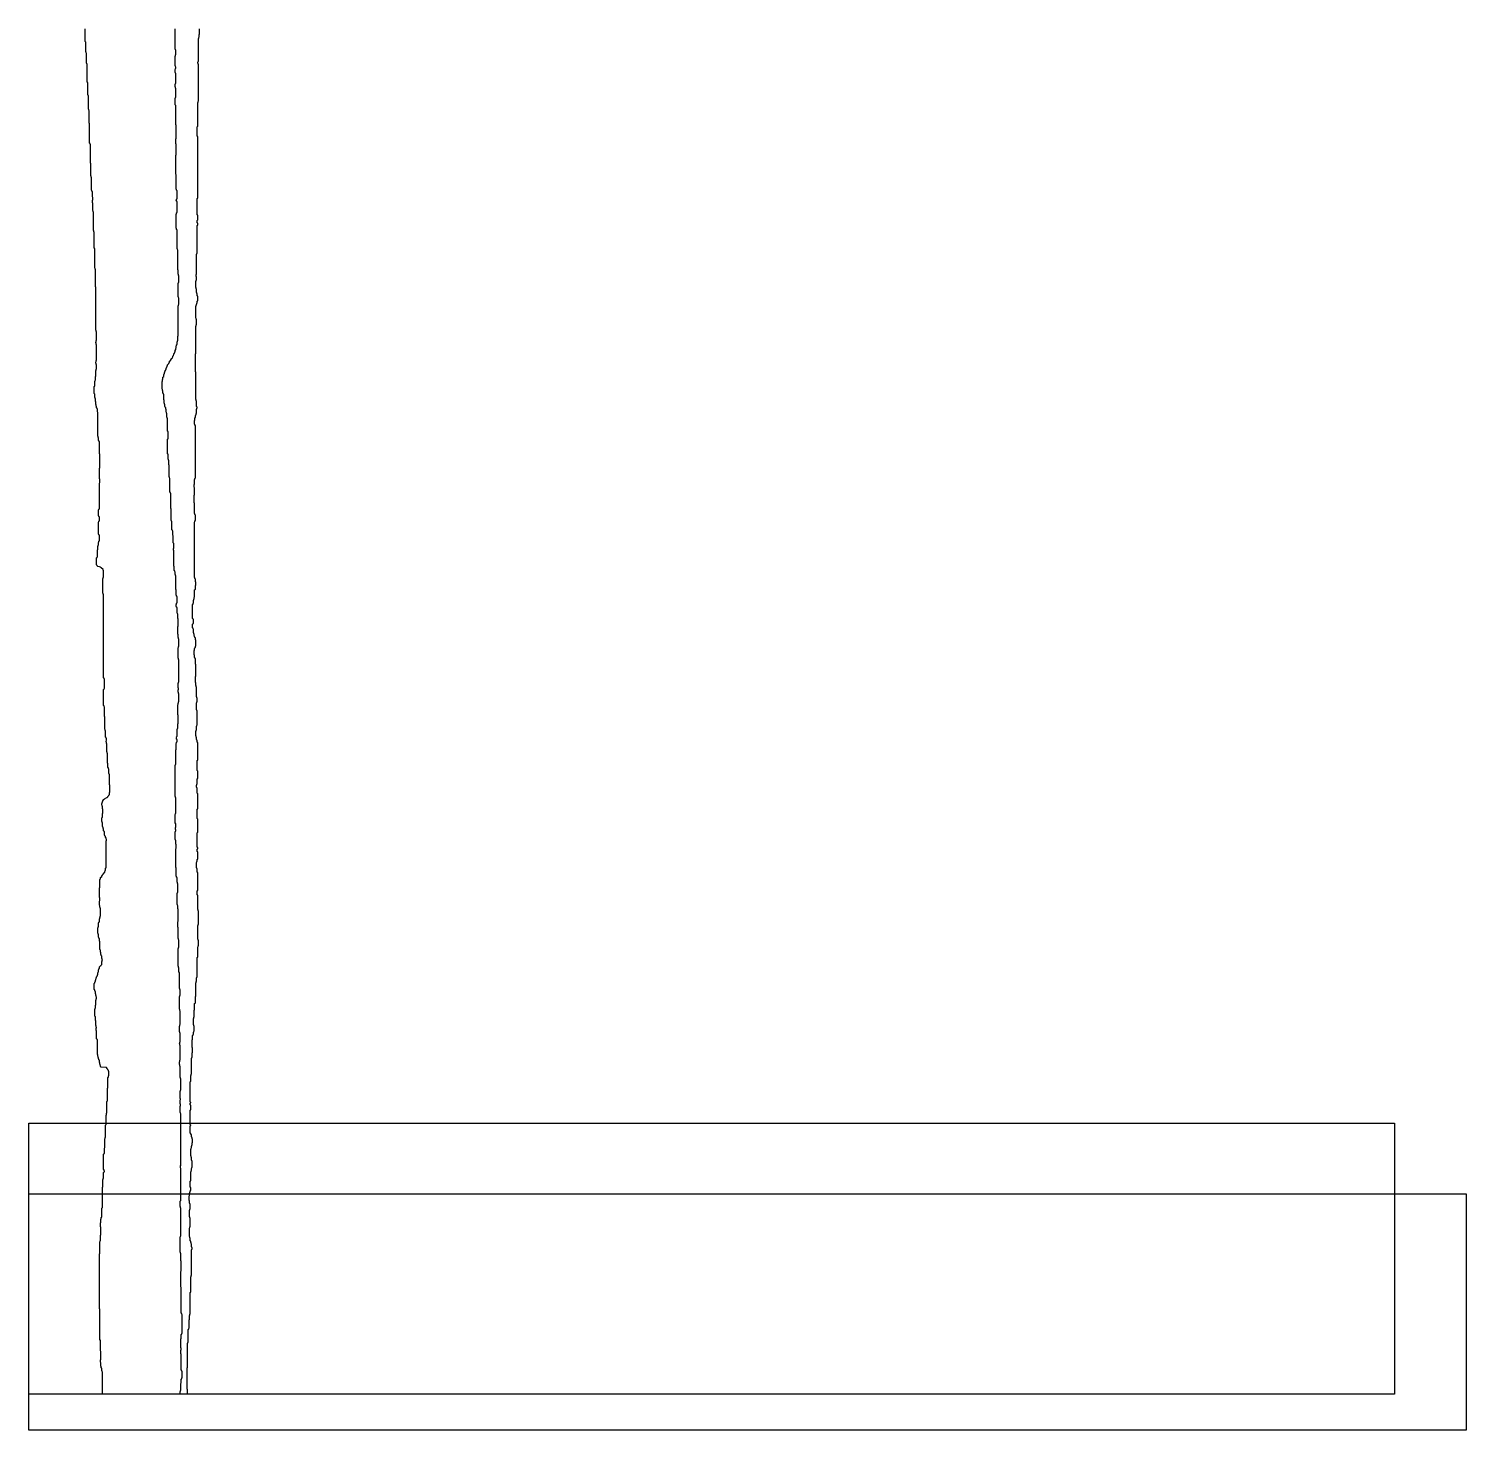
# Model space of a CAD drawing. Header units: metres. Extents: x -303 to 3381, y -92 to 3499.
import ezdxf

# ---------------------------------------------------------------- set-up
doc = ezdxf.new("R2010")
doc.units = ezdxf.units.M
for name, color, linetype in [('Curve_Exist', 63, 'Continuous'), ('CuttingCurve_A', 10, 'Continuous'), ('CuttingCurve_B', 30, 'Continuous')]:
    doc.layers.add(name, color=color, linetype=linetype)
picture_1 = doc.add_image_def('image1.jpg', size_in_pixel=(3684.210526, 606))
picture_2 = doc.add_image_def('image2.png', size_in_pixel=(3500, 695))

msp = doc.modelspace()

# ---------------------------------------------------------------- linework, layer by layer
at = {"layer": 'Curve_Exist'}
for points in [[(-114, 0), (-114, 57), (-115, 58), (-115, 59), (-116, 60), (-116, 67), (-117, 68), (-117, 71), (-118, 72), (-118, 81), (-119, 82), (-119, 88), (-118, 89), (-118, 110), (-119, 111), (-119, 138), (-121, 140), (-121, 218), (-122, 219), (-122, 360), (-121, 361), (-121, 391), (-120, 392), (-120, 393), (-119, 394), (-119, 408), (-118, 409), (-118, 428), (-119, 429), (-119, 439), (-118, 440), (-118, 449), (-117, 450), (-117, 453), (-116, 454), (-116, 477), (-114, 479), (-114, 531), (-113, 532), (-113, 550), (-112, 551), (-112, 553), (-111, 554), (-111, 568), (-110, 569), (-110, 570), (-109, 571), (-109, 572), (-110, 573), (-110, 575), (-111, 576), (-111, 615), (-110, 616), (-110, 617), (-109, 618), (-109, 631), (-108, 632), (-108, 655), (-107, 656), (-107, 658), (-106, 659), (-106, 690), (-105, 691), (-105, 715), (-104, 716), (-104, 720), (-103, 721), (-103, 750), (-101, 752), (-101, 784), (-100, 785), (-100, 812), (-99, 813), (-99, 816), (-98, 817), (-98, 827), (-99, 828), (-99, 830), (-100, 831), (-100, 832), (-102, 834), (-102, 835), (-104, 837), (-118, 838), (-118, 839), (-119, 840), (-119, 842), (-120, 843), (-120, 845), (-121, 846), (-121, 849), (-122, 850), (-122, 856), (-123, 857), (-123, 859), (-124, 860), (-124, 862), (-125, 863), (-125, 865), (-126, 866), (-126, 870), (-127, 871), (-127, 908), (-128, 909), (-128, 910), (-129, 911), (-129, 931), (-130, 932), (-130, 938), (-129, 939), (-129, 940), (-130, 941), (-130, 944), (-131, 945), (-131, 957), (-132, 958), (-132, 967), (-134, 969), (-134, 987), (-133, 988), (-133, 989), (-132, 990), (-132, 997), (-131, 998), (-131, 1010), (-130, 1011), (-130, 1013), (-129, 1014), (-129, 1018), (-130, 1019), (-130, 1021), (-131, 1022), (-131, 1025), (-132, 1026), (-132, 1031), (-133, 1032), (-133, 1033), (-134, 1034), (-134, 1036), (-135, 1037), (-135, 1053), (-134, 1054), (-134, 1056), (-133, 1057), (-133, 1058), (-132, 1059), (-132, 1061), (-131, 1062), (-131, 1064), (-130, 1065), (-130, 1067), (-129, 1068), (-129, 1070), (-128, 1071), (-128, 1072), (-127, 1073), (-127, 1075), (-126, 1076), (-126, 1080), (-125, 1081), (-125, 1082), (-124, 1083), (-124, 1088), (-123, 1089), (-123, 1090), (-122, 1091), (-122, 1095), (-119, 1098), (-117, 1099), (-117, 1100), (-116, 1101), (-116, 1109), (-115, 1110), (-115, 1112), (-114, 1113), (-115, 1114), (-115, 1116), (-116, 1117), (-116, 1123), (-117, 1124), (-117, 1126), (-118, 1127), (-118, 1132), (-119, 1133), (-119, 1138), (-121, 1140), (-121, 1160), (-122, 1161), (-122, 1168), (-123, 1169), (-123, 1170), (-124, 1171), (-124, 1178), (-125, 1179), (-125, 1181), (-126, 1182), (-126, 1195), (-125, 1196), (-125, 1198), (-124, 1199), (-124, 1208), (-123, 1209), (-123, 1210), (-122, 1211), (-122, 1218), (-121, 1219), (-121, 1222), (-120, 1223), (-120, 1225), (-119, 1226), (-119, 1245), (-120, 1246), (-120, 1247), (-121, 1248), (-121, 1252), (-122, 1253), (-122, 1264), (-121, 1265), (-121, 1272), (-122, 1273), (-122, 1298), (-121, 1299), (-121, 1319), (-119, 1321), (-119, 1324), (-116, 1327), (-116, 1328), (-114, 1330), (-114, 1331), (-111, 1334), (-111, 1335), (-108, 1338), (-108, 1340), (-107, 1341), (-107, 1342), (-106, 1343), (-106, 1348), (-105, 1349), (-105, 1418), (-104, 1419), (-104, 1422), (-105, 1423), (-105, 1426), (-106, 1427), (-106, 1429), (-108, 1431), (-108, 1432), (-109, 1433), (-109, 1441), (-110, 1442), (-110, 1443), (-111, 1444), (-111, 1449), (-112, 1450), (-112, 1452), (-113, 1453), (-113, 1454), (-114, 1455), (-114, 1464), (-115, 1465), (-115, 1467), (-116, 1468), (-116, 1477), (-114, 1479), (-114, 1488), (-113, 1489), (-113, 1499), (-114, 1500), (-114, 1506), (-115, 1507), (-115, 1509), (-116, 1510), (-116, 1514), (-115, 1515), (-115, 1516), (-114, 1517), (-114, 1519), (-113, 1520), (-113, 1521), (-111, 1523), (-111, 1524), (-109, 1526), (-103, 1529), (-100, 1531), (-100, 1532), (-98, 1534), (-98, 1535), (-96, 1537), (-96, 1542), (-95, 1543), (-95, 1561), (-96, 1562), (-96, 1588), (-97, 1589), (-97, 1590), (-98, 1591), (-98, 1602), (-99, 1603), (-99, 1605), (-100, 1606), (-100, 1616), (-101, 1617), (-101, 1642), (-102, 1643), (-102, 1645), (-103, 1646), (-103, 1667), (-104, 1668), (-104, 1671), (-105, 1672), (-105, 1674), (-104, 1675), (-105, 1676), (-104, 1677), (-104, 1680), (-105, 1681), (-105, 1683), (-106, 1684), (-106, 1700), (-107, 1701), (-107, 1703), (-108, 1704), (-108, 1736), (-109, 1737), (-109, 1761), (-110, 1762), (-110, 1764), (-111, 1765), (-111, 1806), (-110, 1807), (-110, 1808), (-109, 1809), (-109, 1832), (-110, 1833), (-110, 1835), (-111, 1836), (-111, 2049), (-112, 2050), (-112, 2052), (-113, 2053), (-113, 2090), (-112, 2091), (-112, 2093), (-111, 2094), (-111, 2111), (-112, 2112), (-112, 2113), (-117, 2118), (-119, 2119), (-122, 2120), (-126, 2121), (-128, 2123), (-128, 2124), (-129, 2125), (-129, 2143), (-128, 2144), (-128, 2145), (-127, 2146), (-127, 2164), (-126, 2165), (-126, 2173), (-125, 2174), (-125, 2176), (-124, 2177), (-124, 2183), (-123, 2184), (-123, 2186), (-122, 2187), (-122, 2201), (-123, 2202), (-123, 2203), (-124, 2204), (-124, 2235), (-123, 2236), (-123, 2237), (-122, 2238), (-122, 2248), (-123, 2249), (-123, 2250), (-124, 2251), (-124, 2266), (-123, 2267), (-123, 2268), (-122, 2269), (-122, 2335), (-121, 2336), (-121, 2345), (-122, 2346), (-122, 2373), (-121, 2374), (-121, 2409), (-122, 2410), (-122, 2441), (-123, 2442), (-123, 2443), (-124, 2444), (-124, 2451), (-125, 2452), (-125, 2454), (-126, 2455), (-126, 2516), (-127, 2517), (-127, 2524), (-128, 2525), (-128, 2527), (-129, 2528), (-129, 2531), (-130, 2532), (-130, 2535), (-131, 2536), (-131, 2543), (-132, 2544), (-132, 2551), (-133, 2552), (-133, 2553), (-134, 2554), (-134, 2563), (-135, 2564), (-135, 2582), (-134, 2583), (-134, 2596), (-133, 2597), (-133, 2598), (-132, 2599), (-132, 2608), (-131, 2609), (-131, 2623), (-130, 2624), (-130, 2627), (-129, 2628), (-129, 2638), (-130, 2639), (-130, 2641), (-131, 2642), (-131, 2645), (-130, 2646), (-130, 2649), (-129, 2650), (-129, 2689), (-130, 2690), (-130, 2693), (-131, 2694), (-131, 2696), (-130, 2697), (-130, 2700), (-129, 2701), (-129, 2722), (-130, 2723), (-130, 2726), (-131, 2727), (-131, 2837), (-132, 2838), (-132, 2882), (-133, 2883), (-133, 2885), (-134, 2886), (-134, 2936), (-135, 2937), (-135, 2978), (-136, 2979), (-136, 2981), (-137, 2982), (-137, 3029), (-138, 3030), (-138, 3032), (-139, 3033), (-139, 3052), (-140, 3053), (-140, 3060), (-139, 3061), (-139, 3067), (-140, 3068), (-140, 3082), (-141, 3083), (-141, 3084), (-142, 3085), (-142, 3118), (-143, 3119), (-143, 3121), (-144, 3122), (-144, 3154), (-145, 3155), (-145, 3202), (-146, 3203), (-146, 3205), (-147, 3206), (-147, 3256), (-148, 3257), (-148, 3289), (-149, 3290), (-149, 3292), (-150, 3293), (-150, 3327), (-151, 3328), (-151, 3329), (-152, 3330), (-152, 3361), (-153, 3362), (-153, 3408), (-154, 3409), (-154, 3410), (-155, 3411), (-155, 3436), (-156, 3437), (-156, 3439), (-157, 3440), (-157, 3465), (-158, 3466), (-158, 3499)], [(104, 0), (104, 12), (103, 13), (103, 68), (104, 69), (104, 131), (105, 132), (105, 133), (106, 134), (106, 166), (107, 167), (107, 169), (108, 170), (108, 191), (109, 192), (109, 202), (110, 203), (110, 205), (111, 206), (111, 261), (112, 262), (112, 301), (113, 302), (113, 304), (114, 305), (114, 370), (115, 371), (115, 372), (116, 373), (116, 375), (115, 376), (115, 377), (114, 378), (114, 385), (113, 386), (113, 388), (112, 389), (112, 392), (111, 393), (111, 400), (110, 401), (110, 403), (109, 404), (109, 426), (110, 427), (110, 429), (111, 430), (111, 451), (110, 452), (110, 454), (109, 455), (109, 472), (110, 473), (110, 474), (111, 475), (111, 487), (110, 488), (110, 489), (109, 490), (109, 496), (108, 497), (108, 508), (109, 509), (109, 515), (110, 516), (110, 518), (111, 519), (111, 521), (112, 522), (112, 530), (111, 531), (111, 546), (112, 547), (112, 570), (113, 571), (113, 573), (114, 574), (114, 579), (115, 580), (115, 581), (116, 582), (116, 597), (115, 598), (115, 599), (114, 600), (114, 607), (113, 608), (113, 610), (112, 611), (112, 628), (113, 629), (113, 631), (114, 632), (114, 636), (115, 637), (115, 638), (116, 639), (116, 644), (117, 645), (117, 654), (116, 655), (116, 657), (115, 658), (115, 659), (114, 660), (114, 665), (112, 667), (112, 668), (111, 669), (111, 688), (112, 689), (112, 690), (111, 691), (111, 728), (112, 729), (112, 741), (111, 742), (111, 746), (112, 747), (112, 748), (111, 749), (111, 801), (112, 802), (112, 817), (113, 818), (113, 820), (114, 821), (114, 861), (115, 862), (115, 863), (116, 864), (116, 875), (117, 876), (117, 888), (116, 889), (116, 908), (117, 909), (117, 919), (118, 920), (118, 922), (119, 923), (119, 928), (120, 929), (120, 930), (121, 931), (121, 943), (120, 944), (120, 946), (119, 947), (119, 963), (120, 964), (120, 966), (121, 967), (121, 984), (122, 985), (122, 1001), (124, 1003), (124, 1019), (125, 1020), (125, 1054), (126, 1055), (126, 1058), (127, 1059), (127, 1067), (128, 1068), (128, 1069), (129, 1070), (129, 1119), (130, 1120), (130, 1146), (131, 1147), (131, 1149), (132, 1150), (132, 1163), (131, 1164), (131, 1165), (130, 1166), (130, 1201), (131, 1202), (131, 1204), (132, 1205), (132, 1238), (131, 1239), (131, 1241), (130, 1242), (130, 1279), (129, 1280), (129, 1290), (130, 1291), (130, 1337), (129, 1338), (129, 1346), (128, 1347), (128, 1348), (127, 1349), (127, 1363), (128, 1364), (128, 1365), (129, 1366), (129, 1370), (130, 1371), (130, 1390), (129, 1391), (129, 1397), (130, 1398), (130, 1401), (129, 1402), (129, 1439), (130, 1440), (130, 1474), (129, 1475), (129, 1499), (130, 1500), (130, 1539), (129, 1540), (129, 1553), (128, 1554), (128, 1555), (127, 1556), (127, 1561), (128, 1562), (128, 1563), (129, 1564), (129, 1577), (130, 1578), (130, 1597), (129, 1598), (129, 1624), (130, 1625), (130, 1670), (129, 1671), (129, 1675), (128, 1676), (128, 1677), (127, 1678), (127, 1683), (126, 1684), (126, 1686), (125, 1687), (125, 1699), (126, 1700), (126, 1702), (127, 1703), (127, 1712), (128, 1713), (128, 1714), (129, 1715), (129, 1751), (128, 1752), (128, 1753), (127, 1754), (127, 1772), (128, 1773), (128, 1774), (129, 1775), (129, 1784), (128, 1785), (128, 1786), (127, 1787), (127, 1812), (126, 1813), (126, 1815), (125, 1816), (125, 1823), (124, 1824), (124, 1839), (125, 1840), (125, 1870), (124, 1871), (124, 1885), (123, 1886), (123, 1887), (122, 1888), (122, 1894), (121, 1895), (121, 1906), (122, 1907), (122, 1911), (123, 1912), (123, 1913), (124, 1914), (124, 1917), (125, 1918), (125, 1932), (124, 1933), (124, 1938), (123, 1939), (123, 1940), (122, 1941), (122, 1943), (121, 1944), (121, 1948), (120, 1949), (120, 1950), (119, 1951), (119, 1960), (118, 1961), (118, 1963), (117, 1964), (117, 1973), (118, 1974), (118, 1975), (119, 1976), (119, 1985), (118, 1986), (118, 1987), (117, 1988), (117, 2024), (118, 2025), (118, 2027), (119, 2028), (119, 2035), (120, 2036), (120, 2037), (121, 2038), (121, 2042), (122, 2043), (122, 2061), (124, 2063), (124, 2072), (125, 2073), (125, 2081), (124, 2082), (124, 2089), (123, 2090), (123, 2092), (122, 2093), (122, 2235), (123, 2236), (123, 2238), (124, 2239), (124, 2253), (123, 2254), (123, 2256), (122, 2257), (122, 2283), (121, 2284), (121, 2304), (122, 2305), (122, 2323), (121, 2324), (121, 2331), (122, 2332), (122, 2344), (123, 2345), (123, 2347), (124, 2348), (124, 2482), (123, 2483), (123, 2485), (122, 2486), (122, 2495), (123, 2496), (123, 2502), (124, 2503), (124, 2508), (125, 2509), (125, 2510), (126, 2511), (126, 2513), (127, 2514), (127, 2524), (128, 2525), (128, 2527), (129, 2528), (129, 2529), (127, 2531), (127, 2545), (126, 2546), (126, 2548), (125, 2549), (125, 2619), (124, 2620), (124, 2666), (125, 2667), (125, 2737), (126, 2738), (126, 2740), (127, 2741), (127, 2754), (126, 2755), (126, 2757), (125, 2758), (125, 2788), (126, 2789), (126, 2791), (127, 2792), (127, 2793), (128, 2794), (128, 2796), (129, 2797), (129, 2801), (130, 2802), (130, 2814), (129, 2815), (129, 2820), (128, 2821), (128, 2822), (127, 2823), (127, 2832), (126, 2833), (126, 2835), (125, 2836), (125, 2852), (126, 2853), (126, 2855), (127, 2856), (127, 2863), (126, 2864), (126, 2869), (127, 2870), (127, 2921), (128, 2922), (128, 2923), (129, 2924), (129, 2995), (130, 2996), (130, 3001), (129, 3002), (129, 3008), (130, 3009), (130, 3021), (129, 3022), (129, 3064), (130, 3065), (130, 3223), (129, 3224), (129, 3248), (130, 3249), (130, 3310), (131, 3311), (131, 3313), (132, 3314), (132, 3407), (131, 3408), (131, 3410), (130, 3411), (130, 3413), (131, 3414), (131, 3415), (132, 3416), (132, 3474), (133, 3475), (133, 3477), (134, 3478), (134, 3484), (135, 3485), (135, 3499)]]:
    msp.add_lwpolyline(points, dxfattribs=at)
at = {"layer": 'CuttingCurve_A'}
msp.add_lwpolyline([(-114, 0), (-114, 57), (-115, 58), (-115, 59), (-116, 60), (-116, 67), (-117, 68), (-117, 71), (-118, 72), (-118, 81), (-119, 82), (-119, 88), (-118, 89), (-118, 110), (-119, 111), (-119, 138), (-121, 140), (-121, 218), (-122, 219), (-122, 360), (-121, 361), (-121, 391), (-120, 392), (-120, 393), (-119, 394), (-119, 408), (-118, 409), (-118, 428), (-119, 429), (-119, 439), (-118, 440), (-118, 449), (-117, 450), (-117, 453), (-116, 454), (-116, 477), (-114, 479), (-114, 531), (-113, 532), (-113, 550), (-112, 551), (-112, 553), (-111, 554), (-111, 568), (-110, 569), (-110, 570), (-109, 571), (-109, 572), (-110, 573), (-110, 575), (-111, 576), (-111, 615), (-110, 616), (-110, 617), (-109, 618), (-109, 631), (-108, 632), (-108, 655), (-107, 656), (-107, 658), (-106, 659), (-106, 690), (-105, 691), (-105, 715), (-104, 716), (-104, 720), (-103, 721), (-103, 750), (-101, 752), (-101, 784), (-100, 785), (-100, 812), (-99, 813), (-99, 816), (-98, 817), (-98, 827), (-99, 828), (-99, 830), (-100, 831), (-100, 832), (-102, 834), (-102, 835), (-104, 837), (-118, 838), (-118, 839), (-119, 840), (-119, 842), (-120, 843), (-120, 845), (-121, 846), (-121, 849), (-122, 850), (-122, 856), (-123, 857), (-123, 859), (-124, 860), (-124, 862), (-125, 863), (-125, 865), (-126, 866), (-126, 870), (-127, 871), (-127, 908), (-128, 909), (-128, 910), (-129, 911), (-129, 931), (-130, 932), (-130, 938), (-129, 939), (-129, 940), (-130, 941), (-130, 944), (-131, 945), (-131, 957), (-132, 958), (-132, 967), (-134, 969), (-134, 987), (-133, 988), (-133, 989), (-132, 990), (-132, 997), (-131, 998), (-131, 1010), (-130, 1011), (-130, 1013), (-129, 1014), (-129, 1018), (-130, 1019), (-130, 1021), (-131, 1022), (-131, 1025), (-132, 1026), (-132, 1031), (-133, 1032), (-133, 1033), (-134, 1034), (-134, 1036), (-135, 1037), (-135, 1053), (-134, 1054), (-134, 1056), (-133, 1057), (-133, 1058), (-132, 1059), (-132, 1061), (-131, 1062), (-131, 1064), (-130, 1065), (-130, 1067), (-129, 1068), (-129, 1070), (-128, 1071), (-128, 1072), (-127, 1073), (-127, 1075), (-126, 1076), (-126, 1080), (-125, 1081), (-125, 1082), (-124, 1083), (-124, 1088), (-123, 1089), (-123, 1090), (-122, 1091), (-122, 1095), (-119, 1098), (-117, 1099), (-117, 1100), (-116, 1101), (-116, 1109), (-115, 1110), (-115, 1112), (-114, 1113), (-115, 1114), (-115, 1116), (-116, 1117), (-116, 1123), (-117, 1124), (-117, 1126), (-118, 1127), (-118, 1132), (-119, 1133), (-119, 1138), (-121, 1140), (-121, 1160), (-122, 1161), (-122, 1168), (-123, 1169), (-123, 1170), (-124, 1171), (-124, 1178), (-125, 1179), (-125, 1181), (-126, 1182), (-126, 1195), (-125, 1196), (-125, 1198), (-124, 1199), (-124, 1208), (-123, 1209), (-123, 1210), (-122, 1211), (-122, 1218), (-121, 1219), (-121, 1222), (-120, 1223), (-120, 1225), (-119, 1226), (-119, 1245), (-120, 1246), (-120, 1247), (-121, 1248), (-121, 1252), (-122, 1253), (-122, 1264), (-121, 1265), (-121, 1272), (-122, 1273), (-122, 1298), (-121, 1299), (-121, 1319), (-119, 1321), (-119, 1324), (-116, 1327), (-116, 1328), (-114, 1330), (-114, 1331), (-111, 1334), (-111, 1335), (-108, 1338), (-108, 1340), (-107, 1341), (-107, 1342), (-106, 1343), (-106, 1348), (-105, 1349), (-105, 1418), (-104, 1419), (-104, 1422), (-105, 1423), (-105, 1426), (-106, 1427), (-106, 1429), (-108, 1431), (-108, 1432), (-109, 1433), (-109, 1441), (-110, 1442), (-110, 1443), (-111, 1444), (-111, 1449), (-112, 1450), (-112, 1452), (-113, 1453), (-113, 1454), (-114, 1455), (-114, 1464), (-115, 1465), (-115, 1467), (-116, 1468), (-116, 1477), (-114, 1479), (-114, 1488), (-113, 1489), (-113, 1499), (-114, 1500), (-114, 1506), (-115, 1507), (-115, 1509), (-116, 1510), (-116, 1514), (-115, 1515), (-115, 1516), (-114, 1517), (-114, 1519), (-113, 1520), (-113, 1521), (-111, 1523), (-111, 1524), (-109, 1526), (-103, 1529), (-100, 1531), (-100, 1532), (-98, 1534), (-98, 1535), (-96, 1537), (-96, 1542), (-95, 1543), (-95, 1561), (-96, 1562), (-96, 1588), (-97, 1589), (-97, 1590), (-98, 1591), (-98, 1602), (-99, 1603), (-99, 1605), (-100, 1606), (-100, 1616), (-101, 1617), (-101, 1642), (-102, 1643), (-102, 1645), (-103, 1646), (-103, 1667), (-104, 1668), (-104, 1671), (-105, 1672), (-105, 1674), (-104, 1675), (-105, 1676), (-104, 1677), (-104, 1680), (-105, 1681), (-105, 1683), (-106, 1684), (-106, 1700), (-107, 1701), (-107, 1703), (-108, 1704), (-108, 1736), (-109, 1737), (-109, 1761), (-110, 1762), (-110, 1764), (-111, 1765), (-111, 1806), (-110, 1807), (-110, 1808), (-109, 1809), (-109, 1832), (-110, 1833), (-110, 1835), (-111, 1836), (-111, 2049), (-112, 2050), (-112, 2052), (-113, 2053), (-113, 2090), (-112, 2091), (-112, 2093), (-111, 2094), (-111, 2111), (-112, 2112), (-112, 2113), (-117, 2118), (-119, 2119), (-122, 2120), (-126, 2121), (-128, 2123), (-128, 2124), (-129, 2125), (-129, 2143), (-128, 2144), (-128, 2145), (-127, 2146), (-127, 2164), (-126, 2165), (-126, 2173), (-125, 2174), (-125, 2176), (-124, 2177), (-124, 2183), (-123, 2184), (-123, 2186), (-122, 2187), (-122, 2201), (-123, 2202), (-123, 2203), (-124, 2204), (-124, 2235), (-123, 2236), (-123, 2237), (-122, 2238), (-122, 2248), (-123, 2249), (-123, 2250), (-124, 2251), (-124, 2266), (-123, 2267), (-123, 2268), (-122, 2269), (-122, 2335), (-121, 2336), (-121, 2345), (-122, 2346), (-122, 2373), (-121, 2374), (-121, 2409), (-122, 2410), (-122, 2441), (-123, 2442), (-123, 2443), (-124, 2444), (-124, 2451), (-125, 2452), (-125, 2454), (-126, 2455), (-126, 2516), (-127, 2517), (-127, 2524), (-128, 2525), (-128, 2527), (-129, 2528), (-129, 2531), (-130, 2532), (-130, 2535), (-131, 2536), (-131, 2543), (-132, 2544), (-132, 2551), (-133, 2552), (-133, 2553), (-134, 2554), (-134, 2563), (-135, 2564), (-135, 2582), (-134, 2583), (-134, 2596), (-133, 2597), (-133, 2598), (-132, 2599), (-132, 2608), (-131, 2609), (-131, 2623), (-130, 2624), (-130, 2627), (-129, 2628), (-129, 2638), (-130, 2639), (-130, 2641), (-131, 2642), (-131, 2645), (-130, 2646), (-130, 2649), (-129, 2650), (-129, 2689), (-130, 2690), (-130, 2693), (-131, 2694), (-131, 2696), (-130, 2697), (-130, 2700), (-129, 2701), (-129, 2722), (-130, 2723), (-130, 2726), (-131, 2727), (-131, 2837), (-132, 2838), (-132, 2882), (-133, 2883), (-133, 2885), (-134, 2886), (-134, 2936), (-135, 2937), (-135, 2978), (-136, 2979), (-136, 2981), (-137, 2982), (-137, 3029), (-138, 3030), (-138, 3032), (-139, 3033), (-139, 3052), (-140, 3053), (-140, 3060), (-139, 3061), (-139, 3067), (-140, 3068), (-140, 3082), (-141, 3083), (-141, 3084), (-142, 3085), (-142, 3118), (-143, 3119), (-143, 3121), (-144, 3122), (-144, 3154), (-145, 3155), (-145, 3202), (-146, 3203), (-146, 3205), (-147, 3206), (-147, 3256), (-148, 3257), (-148, 3289), (-149, 3290), (-149, 3292), (-150, 3293), (-150, 3327), (-151, 3328), (-151, 3329), (-152, 3330), (-152, 3361), (-153, 3362), (-153, 3408), (-154, 3409), (-154, 3410), (-155, 3411), (-155, 3436), (-156, 3437), (-156, 3439), (-157, 3440), (-157, 3465), (-158, 3466), (-158, 3499)], dxfattribs=at)
at = {"layer": 'CuttingCurve_B'}
msp.add_lwpolyline([(85, 0), (85, 7), (86, 8), (86, 10), (87, 11), (87, 28), (88, 29), (88, 39), (89, 40), (89, 42), (90, 43), (90, 58), (89, 59), (89, 61), (88, 62), (88, 103), (87, 104), (87, 113), (88, 114), (88, 118), (87, 119), (87, 142), (88, 143), (88, 153), (89, 154), (89, 156), (90, 157), (90, 204), (89, 205), (89, 207), (88, 208), (88, 274), (87, 275), (87, 315), (88, 316), (88, 341), (87, 342), (87, 361), (86, 362), (86, 363), (85, 364), (85, 403), (86, 404), (86, 405), (87, 406), (87, 477), (86, 478), (86, 480), (85, 481), (85, 495), (87, 497), (87, 579), (86, 580), (86, 583), (85, 584), (87, 586), (87, 719), (86, 720), (86, 721), (85, 722), (85, 738), (86, 739), (86, 743), (85, 744), (85, 754), (86, 755), (86, 757), (85, 758), (85, 777), (86, 778), (86, 779), (87, 780), (87, 808), (86, 809), (86, 811), (85, 812), (85, 840), (84, 841), (84, 844), (83, 845), (83, 852), (84, 853), (84, 856), (85, 857), (85, 894), (84, 895), (84, 897), (83, 898), (83, 899), (84, 900), (84, 902), (85, 903), (85, 925), (84, 926), (84, 928), (83, 929), (83, 943), (84, 944), (84, 947), (85, 948), (85, 982), (84, 983), (84, 986), (83, 987), (83, 1019), (84, 1020), (84, 1022), (85, 1023), (85, 1036), (84, 1037), (84, 1039), (83, 1040), (83, 1081), (82, 1082), (82, 1093), (81, 1094), (81, 1096), (80, 1097), (80, 1142), (81, 1143), (81, 1145), (82, 1146), (82, 1164), (81, 1165), (81, 1167), (80, 1168), (80, 1196), (79, 1197), (79, 1211), (80, 1212), (80, 1243), (79, 1244), (79, 1252), (78, 1253), (78, 1254), (77, 1255), (77, 1284), (78, 1285), (78, 1286), (79, 1287), (79, 1308), (78, 1309), (78, 1311), (77, 1312), (77, 1324), (76, 1325), (76, 1327), (75, 1328), (75, 1349), (74, 1350), (74, 1398), (75, 1399), (75, 1409), (74, 1410), (74, 1419), (73, 1420), (73, 1421), (72, 1422), (72, 1441), (73, 1442), (73, 1443), (74, 1444), (74, 1446), (73, 1447), (73, 1452), (74, 1453), (74, 1462), (72, 1464), (72, 1486), (73, 1487), (73, 1488), (74, 1489), (74, 1528), (73, 1529), (73, 1531), (72, 1532), (72, 1612), (73, 1613), (73, 1614), (74, 1615), (74, 1651), (75, 1652), (75, 1668), (76, 1669), (76, 1671), (77, 1672), (77, 1678), (76, 1679), (76, 1681), (75, 1682), (76, 1683), (76, 1685), (77, 1686), (77, 1704), (78, 1705), (78, 1706), (79, 1707), (79, 1718), (80, 1719), (80, 1740), (79, 1741), (79, 1767), (80, 1768), (80, 1771), (81, 1772), (81, 1774), (82, 1775), (82, 1795), (81, 1796), (81, 1798), (80, 1799), (80, 1805), (81, 1806), (81, 1809), (80, 1810), (80, 1822), (81, 1823), (81, 1825), (82, 1826), (82, 1882), (81, 1883), (81, 1885), (80, 1886), (80, 1913), (81, 1914), (81, 1916), (82, 1917), (82, 1935), (81, 1936), (81, 1938), (80, 1939), (80, 1947), (79, 1948), (79, 1967), (80, 1968), (80, 1987), (79, 1988), (79, 1999), (78, 2000), (78, 2001), (77, 2002), (77, 2016), (76, 2017), (76, 2018), (75, 2019), (75, 2024), (76, 2025), (76, 2027), (77, 2028), (77, 2044), (76, 2045), (76, 2047), (75, 2048), (75, 2061), (74, 2062), (74, 2097), (73, 2098), (73, 2100), (72, 2101), (72, 2107), (71, 2108), (71, 2110), (70, 2111), (70, 2121), (69, 2122), (69, 2162), (68, 2163), (68, 2167), (69, 2168), (69, 2180), (67, 2182), (67, 2200), (66, 2201), (66, 2212), (65, 2213), (65, 2214), (64, 2215), (64, 2236), (63, 2237), (63, 2238), (62, 2239), (62, 2269), (61, 2270), (61, 2308), (60, 2309), (60, 2311), (59, 2312), (59, 2347), (58, 2348), (58, 2350), (57, 2351), (57, 2381), (56, 2382), (56, 2393), (55, 2394), (55, 2395), (54, 2396), (54, 2409), (53, 2410), (53, 2447), (54, 2448), (54, 2467), (53, 2468), (53, 2500), (52, 2501), (52, 2503), (51, 2504), (51, 2513), (50, 2514), (50, 2516), (49, 2517), (49, 2523), (48, 2524), (48, 2528), (47, 2529), (47, 2530), (46, 2531), (46, 2536), (45, 2537), (45, 2539), (44, 2540), (44, 2547), (43, 2548), (43, 2562), (42, 2563), (42, 2564), (41, 2565), (41, 2571), (40, 2572), (40, 2575), (39, 2576), (39, 2595), (40, 2596), (40, 2600), (41, 2601), (41, 2606), (43, 2608), (43, 2613), (44, 2614), (44, 2615), (45, 2616), (45, 2618), (46, 2619), (46, 2621), (47, 2622), (47, 2623), (48, 2624), (48, 2626), (49, 2627), (49, 2629), (50, 2630), (50, 2631), (51, 2632), (51, 2633), (52, 2634), (52, 2635), (53, 2636), (53, 2638), (56, 2641), (56, 2642), (57, 2643), (57, 2644), (58, 2645), (58, 2647), (61, 2650), (61, 2651), (63, 2653), (63, 2654), (65, 2656), (65, 2657), (66, 2658), (66, 2660), (68, 2662), (68, 2663), (69, 2664), (69, 2666), (70, 2667), (70, 2668), (71, 2669), (71, 2671), (72, 2672), (72, 2675), (74, 2677), (74, 2680), (75, 2681), (75, 2686), (76, 2687), (76, 2689), (77, 2690), (77, 2697), (78, 2698), (78, 2699), (79, 2700), (79, 2711), (80, 2712), (80, 2789), (81, 2790), (81, 2792), (82, 2793), (82, 2809), (81, 2810), (81, 2811), (80, 2812), (80, 2847), (81, 2848), (81, 2849), (82, 2850), (82, 2866), (81, 2867), (81, 2869), (80, 2870), (80, 2880), (79, 2881), (79, 2932), (78, 2933), (78, 2934), (77, 2935), (77, 2984), (76, 2985), (76, 2987), (75, 2988), (75, 3024), (76, 3025), (76, 3027), (77, 3028), (77, 3056), (76, 3057), (76, 3058), (75, 3059), (75, 3060), (76, 3061), (76, 3062), (77, 3063), (77, 3084), (76, 3085), (76, 3087), (75, 3088), (75, 3125), (74, 3126), (74, 3175), (75, 3176), (75, 3203), (74, 3204), (74, 3217), (75, 3218), (75, 3252), (74, 3253), (74, 3302), (72, 3304), (72, 3321), (73, 3322), (73, 3323), (74, 3324), (74, 3346), (73, 3347), (73, 3349), (72, 3350), (72, 3357), (73, 3358), (73, 3359), (74, 3360), (74, 3384), (73, 3385), (73, 3386), (72, 3387), (72, 3395), (73, 3396), (73, 3397), (74, 3398), (74, 3401), (73, 3402), (73, 3403), (72, 3404), (72, 3429), (73, 3430), (73, 3432), (74, 3433), (74, 3444), (73, 3445), (73, 3446), (72, 3447), (72, 3499)], dxfattribs=at)

# ---------------------------------------------------------------- pictures from other files: only their frames are drawn
image = msp.add_image(picture_2, insert=(-303, 0), size_in_units=(3500, 695))
image = msp.add_image(picture_1, insert=(-303, -92.1), size_in_units=(3684.2, 606))

doc.saveas('drawing.dxf')
